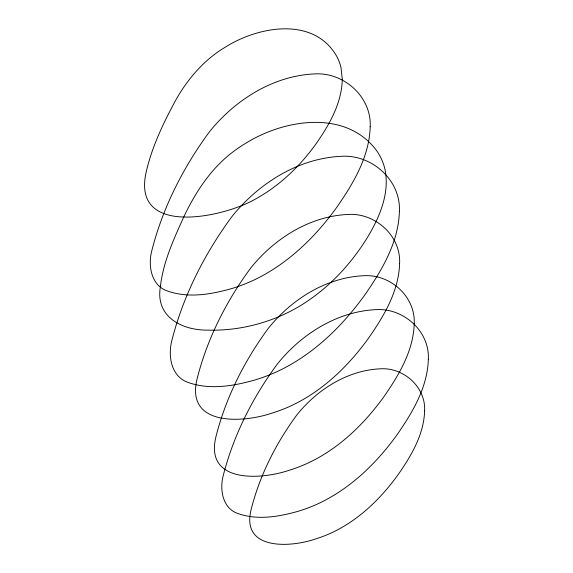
<?xml version="1.0" encoding="UTF-8"?>
<svg xmlns="http://www.w3.org/2000/svg" width="573" height="573" viewBox="0 0 573 573"><rect width="100%" height="100%" fill="white"/><g stroke="black" fill="none" stroke-linecap="round" stroke-linejoin="round"><path stroke-width="0.86" d="M370.194 126.769C369.356 156.544 353.448 183.274 336.924 207.082C315.143 237.344 287.402 264.311 253.373 280.312A108.304 69.469 -15.8 0 1 231.972 288.498C211.458 294.35 188.818 298.347 168.104 291.22C151.48 286.085 147.949 266.431 151.594 251.533C162.388 208.407 183.081 167.552 209.424 131.833C234.959 99.996 273.163 75.722 314.67 73.917C343.864 72.076 371.727 96.944 370.194 126.769M399.402 211.351C398.529 242.372 381.955 270.227 364.743 295.031C342.045 326.553 313.144 354.651 277.697 371.325A112.838 72.377 -15.8 0 1 255.393 379.856C234.02 385.951 210.434 390.113 188.846 382.685C171.535 377.342 167.853 356.864 171.649 341.343C182.902 296.406 204.454 253.839 231.9 216.63C258.509 183.46 298.304 158.169 341.558 156.293C371.97 154.373 401 180.287 399.402 211.351M399.61 263.408C398.829 290.998 384.096 315.766 368.783 337.826C348.606 365.861 322.9 390.85 291.371 405.677A100.347 64.369 -15.8 0 1 271.545 413.262C242.666 423.032 185.459 426.477 197.062 379.011C207.068 339.051 226.235 301.197 250.652 268.107C274.309 238.604 309.707 216.114 348.162 214.438C375.215 212.733 401.028 235.775 399.61 263.408M414.222 323.666C413.455 350.676 399.023 374.921 384.039 396.523C364.278 423.97 339.116 448.437 308.245 462.955A98.248 63.023 -15.8 0 1 288.835 470.383C260.565 479.945 204.554 483.318 215.914 436.848C225.712 397.726 244.478 360.661 268.379 328.265C291.542 299.378 326.195 277.361 363.848 275.72C390.335 274.052 415.604 296.613 414.222 323.666M424.622 410.769C423.948 434.413 411.321 455.635 398.199 474.537C380.909 498.567 358.884 519.976 331.86 532.689A85.993 55.158 -15.8 0 1 314.871 539.186C290.124 547.559 241.097 550.51 251.046 509.834C259.619 475.59 276.043 443.151 296.964 414.795C317.241 389.511 347.575 370.237 380.529 368.804C403.707 367.343 425.832 387.09 424.622 410.769M428.339 359.278C427.544 387.241 412.603 412.345 397.089 434.714C376.633 463.127 350.576 488.461 318.617 503.488A101.722 65.25 -15.8 0 1 298.512 511.18C279.244 516.674 257.979 520.427 238.526 513.737C222.911 508.917 219.595 490.452 223.019 476.457C233.161 435.953 252.586 397.583 277.332 364.034C301.319 334.131 337.196 311.332 376.189 309.635C403.607 307.909 429.771 331.266 428.339 359.278M342.31 79.289C341.737 103.126 329.396 124.713 316.095 143.766C299.865 166.363 279.259 186.196 254.67 199.468C224.165 216.988 132.907 237.415 145.807 173.726C151.516 147.505 163.348 123.009 176.076 99.544C187.951 78.68 204.124 59.821 224.888 47.416C257.757 26.408 313.617 15.879 336.709 56.276A110.231 70.708 -15.8 0 1 340.942 67.27L342.31 79.289M160.311 287.18C155.426 316.984 182.078 330.442 207.92 330.127C241.104 331.051 274.546 321.911 302.68 304.284C330.091 286.958 352.581 262.441 369.112 234.665C380.243 215.427 389.461 192.893 385.156 170.288A124.205 79.668 -15.8 0 0 382.599 161.708A125.129 80.263 -15.8 0 0 376.06 149.875C345.412 109.851 285.59 119.084 247.371 142.29A110.166 70.665 -15.8 0 0 231.635 152.919C210.47 169.364 195.508 192.306 184.098 216.25C173.82 238.934 163.04 262.148 160.311 287.18"/></g></svg>
